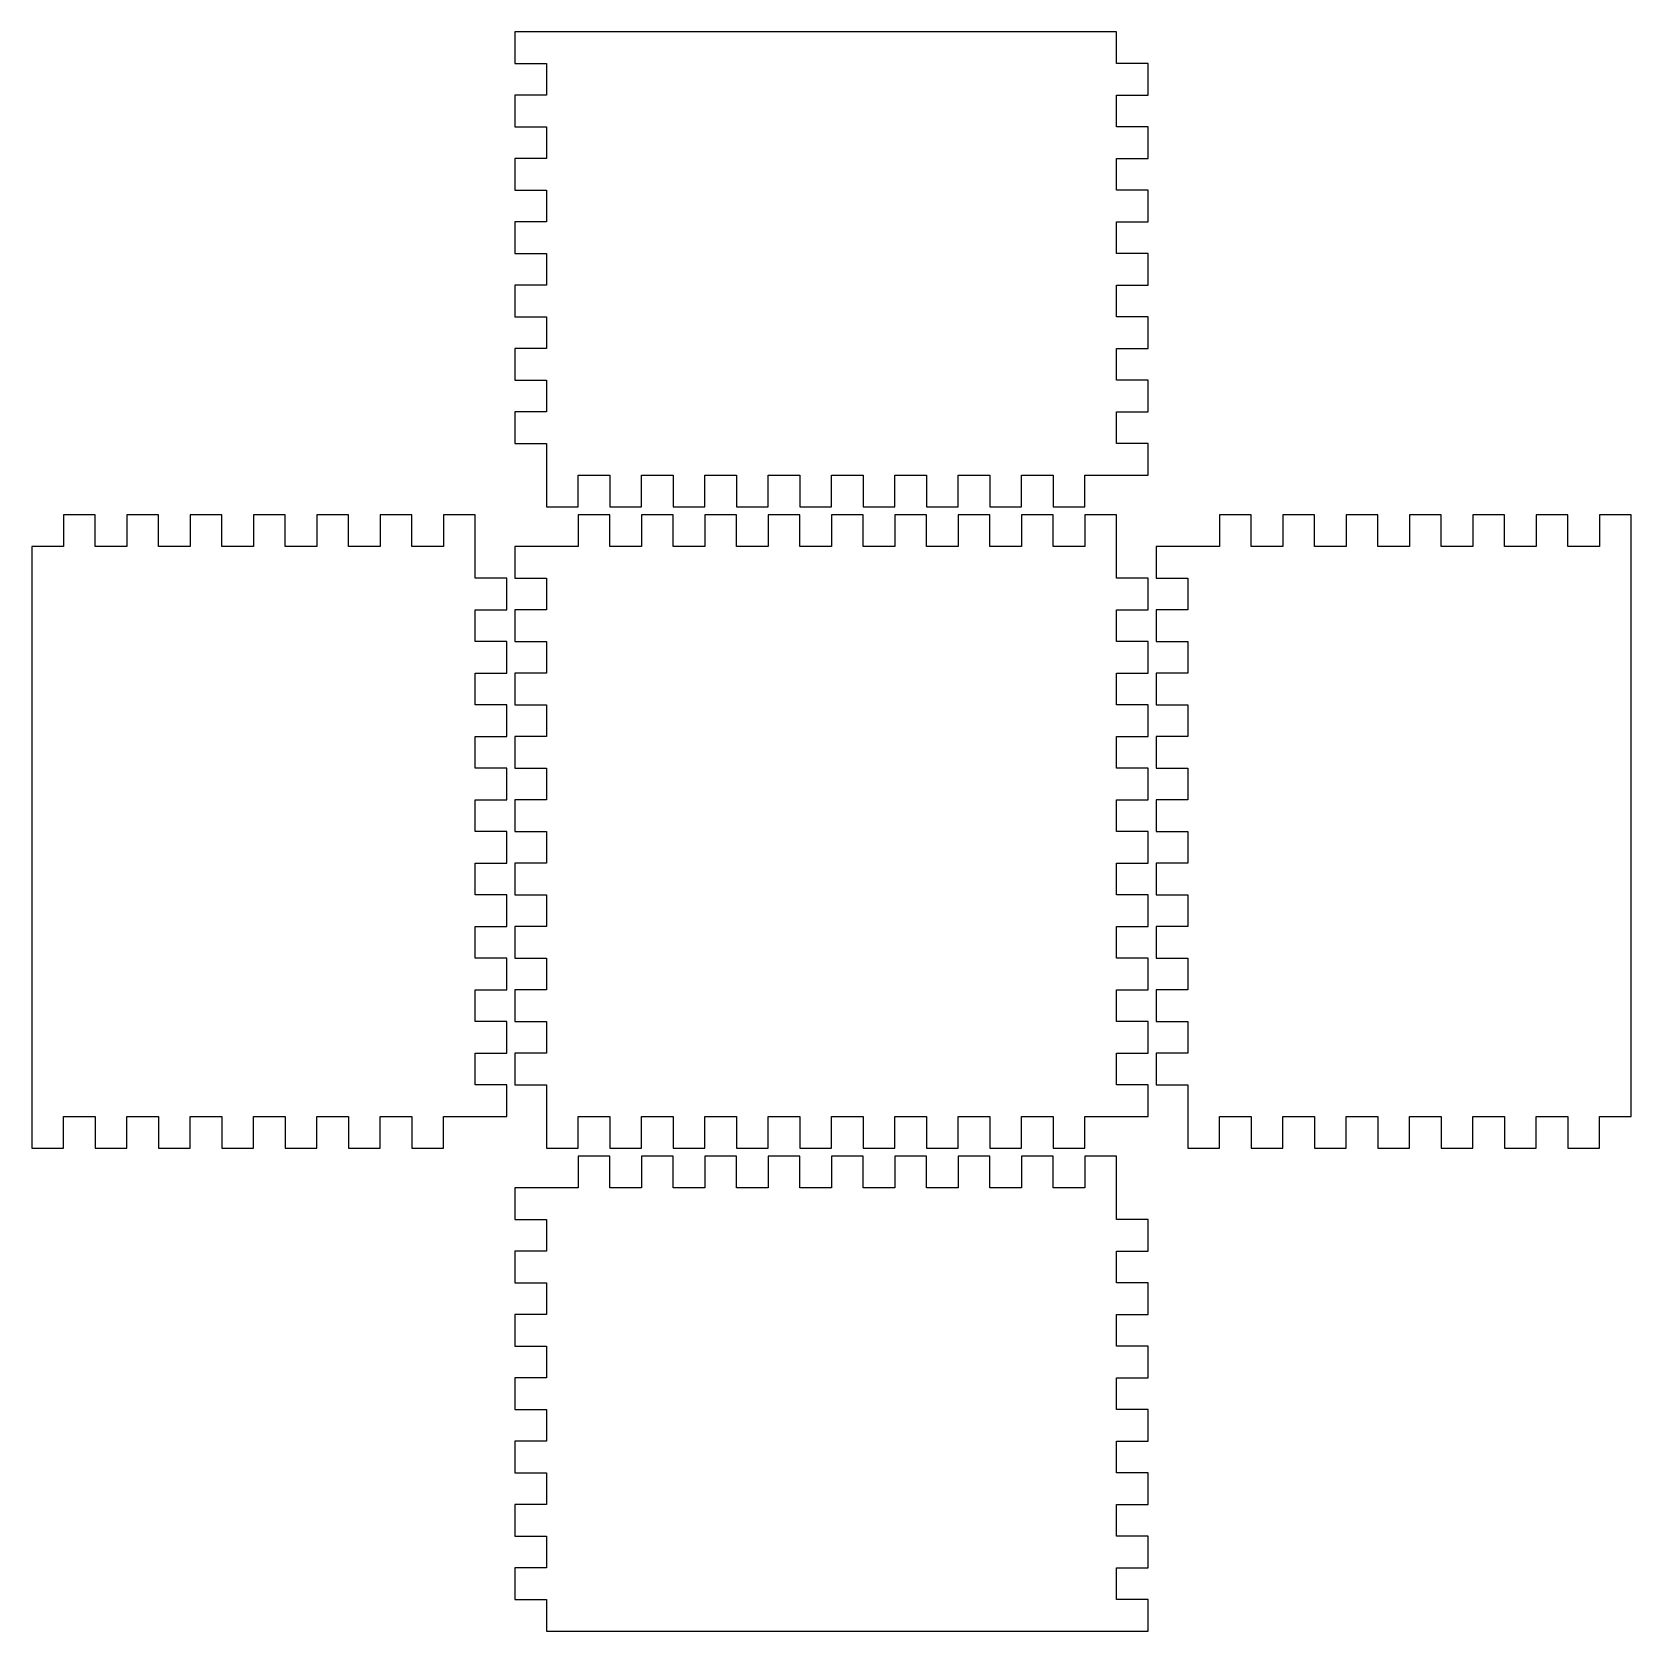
# Model space of a CAD drawing. Header units: metres. Extents: x -65 to 137, y -65 to 137.
import ezdxf

# ---------------------------------------------------------------- set-up
doc = ezdxf.new("R2010")
doc.units = ezdxf.units.M

msp = doc.modelspace()

# ---------------------------------------------------------------- linework, layer by layer
for p, q in [((72, 137), (-4, 137)), ((-4, 137), (-4, 133)), ((72, 133), (72, 137)), ((-4, 133), (0, 133)), ((0, 133), (0, 129)), ((76, 133), (72, 133)), ((76, 129), (76, 133)), ((0, 129), (-4, 129)), ((-4, 129), (-4, 125)), ((72, 125), (72, 129)), ((72, 129), (76, 129)), ((-4, 125), (0, 125)), ((0, 125), (0, 121)), ((76, 125), (72, 125)), ((76, 121), (76, 125)), ((0, 121), (-4, 121)), ((-4, 121), (-4, 117)), ((72, 117), (72, 121)), ((72, 121), (76, 121)), ((-4, 117), (0, 117)), ((0, 117), (0, 113)), ((76, 117), (72, 117)), ((76, 113), (76, 117)), ((0, 113), (-4, 113)), ((-4, 113), (-4, 109)), ((72, 109), (72, 113)), ((72, 113), (76, 113)), ((-4, 109), (0, 109)), ((0, 109), (0, 105)), ((76, 109), (72, 109)), ((76, 105), (76, 109)), ((0, 105), (-4, 105)), ((-4, 105), (-4, 101)), ((72, 101), (72, 105)), ((72, 105), (76, 105)), ((-4, 101), (0, 101)), ((0, 101), (0, 97)), ((76, 101), (72, 101)), ((76, 97), (76, 101)), ((0, 97), (-4, 97)), ((-4, 97), (-4, 93)), ((72, 93), (72, 97)), ((72, 97), (76, 97)), ((-4, 93), (0, 93)), ((0, 93), (0, 89)), ((76, 93), (72, 93)), ((76, 89), (76, 93)), ((0, 89), (-4, 89)), ((-4, 89), (-4, 85)), ((72, 85), (72, 89)), ((72, 89), (76, 89)), ((-4, 85), (0, 85)), ((0, 85), (0, 77)), ((76, 85), (72, 85)), ((76, 81), (76, 85)), ((4, 81), (8, 81)), ((4, 77), (4, 81)), ((8, 81), (8, 77)), ((12, 77), (12, 81)), ((12, 81), (16, 81)), ((16, 81), (16, 77)), ((20, 77), (20, 81)), ((20, 81), (24, 81)), ((24, 81), (24, 77)), ((28, 77), (28, 81)), ((28, 81), (32, 81)), ((32, 81), (32, 77)), ((36, 77), (36, 81)), ((36, 81), (40, 81)), ((40, 81), (40, 77)), ((44, 77), (44, 81)), ((44, 81), (48, 81)), ((48, 81), (48, 77)), ((52, 77), (52, 81)), ((52, 81), (56, 81)), ((56, 81), (56, 77)), ((60, 77), (60, 81)), ((60, 81), (64, 81)), ((64, 81), (64, 77)), ((68, 77), (68, 81)), ((68, 81), (76, 81)), ((0, 77), (4, 77)), ((8, 77), (12, 77)), ((16, 77), (20, 77)), ((24, 77), (28, 77)), ((32, 77), (36, 77)), ((40, 77), (44, 77)), ((48, 77), (52, 77)), ((56, 77), (60, 77)), ((64, 77), (68, 77)), ((-57, 76), (-61, 76)), ((-61, 76), (-61, 72)), ((-57, 72), (-57, 76)), ((-49, 76), (-53, 76)), ((-53, 76), (-53, 72)), ((-49, 72), (-49, 76)), ((-41, 76), (-45, 76)), ((-45, 76), (-45, 72)), ((-41, 72), (-41, 76)), ((-33, 76), (-37, 76)), ((-37, 76), (-37, 72)), ((-33, 72), (-33, 76)), ((-25, 76), (-29, 76)), ((-29, 76), (-29, 72)), ((-25, 72), (-25, 76)), ((-17, 76), (-21, 76)), ((-21, 76), (-21, 72)), ((-17, 72), (-17, 76)), ((-9, 76), (-13, 76)), ((-13, 76), (-13, 72)), ((-9, 68), (-9, 76)), ((8, 76), (4, 76)), ((4, 76), (4, 72)), ((8, 72), (8, 76)), ((16, 76), (12, 76)), ((12, 76), (12, 72)), ((16, 72), (16, 76)), ((24, 76), (20, 76)), ((20, 76), (20, 72)), ((24, 72), (24, 76)), ((32, 76), (28, 76)), ((28, 76), (28, 72)), ((32, 72), (32, 76)), ((40, 76), (36, 76)), ((36, 76), (36, 72)), ((40, 72), (40, 76)), ((48, 76), (44, 76)), ((44, 76), (44, 72)), ((48, 72), (48, 76)), ((56, 76), (52, 76)), ((52, 76), (52, 72)), ((56, 72), (56, 76)), ((64, 76), (60, 76)), ((60, 76), (60, 72)), ((64, 72), (64, 76)), ((72, 76), (68, 76)), ((68, 76), (68, 72)), ((72, 68), (72, 76)), ((89, 76), (85, 76)), ((85, 76), (85, 72)), ((89, 72), (89, 76)), ((97, 76), (93, 76)), ((93, 76), (93, 72)), ((97, 72), (97, 76)), ((105, 76), (101, 76)), ((101, 76), (101, 72)), ((105, 72), (105, 76)), ((113, 76), (109, 76)), ((109, 76), (109, 72)), ((113, 72), (113, 76)), ((121, 76), (117, 76)), ((117, 76), (117, 72)), ((121, 72), (121, 76)), ((129, 76), (125, 76)), ((125, 76), (125, 72)), ((129, 72), (129, 76)), ((137, 76), (133, 76)), ((133, 76), (133, 72)), ((137, 0), (137, 76)), ((-61, 72), (-65, 72)), ((-65, 72), (-65, -4)), ((-53, 72), (-57, 72)), ((-45, 72), (-49, 72)), ((-37, 72), (-41, 72)), ((-29, 72), (-33, 72)), ((-21, 72), (-25, 72)), ((-13, 72), (-17, 72)), ((4, 72), (-4, 72)), ((-4, 72), (-4, 68)), ((12, 72), (8, 72)), ((20, 72), (16, 72)), ((28, 72), (24, 72)), ((36, 72), (32, 72)), ((44, 72), (40, 72)), ((52, 72), (48, 72)), ((60, 72), (56, 72)), ((68, 72), (64, 72)), ((85, 72), (77, 72)), ((77, 72), (77, 68)), ((93, 72), (89, 72)), ((101, 72), (97, 72)), ((109, 72), (105, 72)), ((117, 72), (113, 72)), ((125, 72), (121, 72)), ((133, 72), (129, 72)), ((-5, 68), (-9, 68)), ((-5, 64), (-5, 68)), ((-4, 68), (0, 68)), ((0, 68), (0, 64)), ((76, 68), (72, 68)), ((76, 64), (76, 68)), ((77, 68), (81, 68)), ((81, 68), (81, 64)), ((-9, 60), (-9, 64)), ((-9, 64), (-5, 64)), ((0, 64), (-4, 64)), ((-4, 64), (-4, 60)), ((72, 60), (72, 64)), ((72, 64), (76, 64)), ((81, 64), (77, 64)), ((77, 64), (77, 60)), ((-5, 60), (-9, 60)), ((-5, 56), (-5, 60)), ((-4, 60), (0, 60)), ((0, 60), (0, 56)), ((76, 60), (72, 60)), ((76, 56), (76, 60)), ((77, 60), (81, 60)), ((81, 60), (81, 56)), ((-9, 52), (-9, 56)), ((-9, 56), (-5, 56)), ((0, 56), (-4, 56)), ((-4, 56), (-4, 52)), ((72, 52), (72, 56)), ((72, 56), (76, 56)), ((81, 56), (77, 56)), ((77, 56), (77, 52)), ((-5, 52), (-9, 52)), ((-5, 48), (-5, 52)), ((-4, 52), (0, 52)), ((0, 52), (0, 48)), ((76, 52), (72, 52)), ((76, 48), (76, 52)), ((77, 52), (81, 52)), ((81, 52), (81, 48)), ((-9, 44), (-9, 48)), ((-9, 48), (-5, 48)), ((0, 48), (-4, 48)), ((-4, 48), (-4, 44)), ((72, 44), (72, 48)), ((72, 48), (76, 48)), ((81, 48), (77, 48)), ((77, 48), (77, 44)), ((-5, 44), (-9, 44)), ((-5, 40), (-5, 44)), ((-4, 44), (0, 44)), ((0, 44), (0, 40)), ((76, 44), (72, 44)), ((76, 40), (76, 44)), ((77, 44), (81, 44)), ((81, 44), (81, 40)), ((-9, 36), (-9, 40)), ((-9, 40), (-5, 40)), ((0, 40), (-4, 40)), ((-4, 40), (-4, 36)), ((72, 36), (72, 40)), ((72, 40), (76, 40)), ((81, 40), (77, 40)), ((77, 40), (77, 36)), ((-5, 36), (-9, 36)), ((-5, 32), (-5, 36)), ((-4, 36), (0, 36)), ((0, 36), (0, 32)), ((76, 36), (72, 36)), ((76, 32), (76, 36)), ((77, 36), (81, 36)), ((81, 36), (81, 32)), ((-9, 28), (-9, 32)), ((-9, 32), (-5, 32)), ((0, 32), (-4, 32)), ((-4, 32), (-4, 28)), ((72, 28), (72, 32)), ((72, 32), (76, 32)), ((81, 32), (77, 32)), ((77, 32), (77, 28)), ((-5, 28), (-9, 28)), ((-5, 24), (-5, 28)), ((-4, 28), (0, 28)), ((0, 28), (0, 24)), ((76, 28), (72, 28)), ((76, 24), (76, 28)), ((77, 28), (81, 28)), ((81, 28), (81, 24)), ((-9, 20), (-9, 24)), ((-9, 24), (-5, 24)), ((0, 24), (-4, 24)), ((-4, 24), (-4, 20)), ((72, 20), (72, 24)), ((72, 24), (76, 24)), ((81, 24), (77, 24)), ((77, 24), (77, 20)), ((-5, 20), (-9, 20)), ((-5, 16), (-5, 20)), ((-4, 20), (0, 20)), ((0, 20), (0, 16)), ((76, 20), (72, 20)), ((76, 16), (76, 20)), ((77, 20), (81, 20)), ((81, 20), (81, 16)), ((-9, 12), (-9, 16)), ((-9, 16), (-5, 16)), ((0, 16), (-4, 16)), ((-4, 16), (-4, 12)), ((72, 12), (72, 16)), ((72, 16), (76, 16)), ((81, 16), (77, 16)), ((77, 16), (77, 12)), ((-5, 12), (-9, 12)), ((-5, 8), (-5, 12)), ((-4, 12), (0, 12)), ((0, 12), (0, 8)), ((76, 12), (72, 12)), ((76, 8), (76, 12)), ((77, 12), (81, 12)), ((81, 12), (81, 8)), ((-9, 4), (-9, 8)), ((-9, 8), (-5, 8)), ((0, 8), (-4, 8)), ((-4, 8), (-4, 4)), ((72, 4), (72, 8)), ((72, 8), (76, 8)), ((81, 8), (77, 8)), ((77, 8), (77, 4)), ((-5, 4), (-9, 4)), ((-5, 0), (-5, 4)), ((-4, 4), (0, 4)), ((0, 4), (0, -4)), ((76, 4), (72, 4)), ((76, 0), (76, 4)), ((77, 4), (81, 4)), ((81, 4), (81, -4)), ((-61, 0), (-57, 0)), ((-61, -4), (-61, 0)), ((-57, 0), (-57, -4)), ((-53, -4), (-53, 0)), ((-53, 0), (-49, 0)), ((-49, 0), (-49, -4)), ((-45, -4), (-45, 0)), ((-45, 0), (-41, 0)), ((-41, 0), (-41, -4)), ((-37, -4), (-37, 0)), ((-37, 0), (-33, 0)), ((-33, 0), (-33, -4)), ((-29, -4), (-29, 0)), ((-29, 0), (-25, 0)), ((-25, 0), (-25, -4)), ((-21, -4), (-21, 0)), ((-21, 0), (-17, 0)), ((-17, 0), (-17, -4)), ((-13, -4), (-13, 0)), ((-13, 0), (-5, 0)), ((4, 0), (8, 0)), ((4, -4), (4, 0)), ((8, 0), (8, -4)), ((12, -4), (12, 0)), ((12, 0), (16, 0)), ((16, 0), (16, -4)), ((20, -4), (20, 0)), ((20, 0), (24, 0)), ((24, 0), (24, -4)), ((28, -4), (28, 0)), ((28, 0), (32, 0)), ((32, 0), (32, -4)), ((36, -4), (36, 0)), ((36, 0), (40, 0)), ((40, 0), (40, -4)), ((44, -4), (44, 0)), ((44, 0), (48, 0)), ((48, 0), (48, -4)), ((52, -4), (52, 0)), ((52, 0), (56, 0)), ((56, 0), (56, -4)), ((60, -4), (60, 0)), ((60, 0), (64, 0)), ((64, 0), (64, -4)), ((68, -4), (68, 0)), ((68, 0), (76, 0)), ((85, 0), (89, 0)), ((85, -4), (85, 0)), ((89, 0), (89, -4)), ((93, -4), (93, 0)), ((93, 0), (97, 0)), ((97, 0), (97, -4)), ((101, -4), (101, 0)), ((101, 0), (105, 0)), ((105, 0), (105, -4)), ((109, -4), (109, 0)), ((109, 0), (113, 0)), ((113, 0), (113, -4)), ((117, -4), (117, 0)), ((117, 0), (121, 0)), ((121, 0), (121, -4)), ((125, -4), (125, 0)), ((125, 0), (129, 0)), ((129, 0), (129, -4)), ((133, -4), (133, 0)), ((133, 0), (137, 0)), ((-65, -4), (-61, -4)), ((-57, -4), (-53, -4)), ((-49, -4), (-45, -4)), ((-41, -4), (-37, -4)), ((-33, -4), (-29, -4)), ((-25, -4), (-21, -4)), ((-17, -4), (-13, -4)), ((0, -4), (4, -4)), ((8, -4), (12, -4)), ((16, -4), (20, -4)), ((24, -4), (28, -4)), ((32, -4), (36, -4)), ((40, -4), (44, -4)), ((48, -4), (52, -4)), ((56, -4), (60, -4)), ((64, -4), (68, -4)), ((81, -4), (85, -4)), ((89, -4), (93, -4)), ((97, -4), (101, -4)), ((105, -4), (109, -4)), ((113, -4), (117, -4)), ((121, -4), (125, -4)), ((129, -4), (133, -4)), ((8, -5), (4, -5)), ((4, -5), (4, -9)), ((8, -9), (8, -5)), ((16, -5), (12, -5)), ((12, -5), (12, -9)), ((16, -9), (16, -5)), ((24, -5), (20, -5)), ((20, -5), (20, -9)), ((24, -9), (24, -5)), ((32, -5), (28, -5)), ((28, -5), (28, -9)), ((32, -9), (32, -5)), ((40, -5), (36, -5)), ((36, -5), (36, -9)), ((40, -9), (40, -5)), ((48, -5), (44, -5)), ((44, -5), (44, -9)), ((48, -9), (48, -5)), ((56, -5), (52, -5)), ((52, -5), (52, -9)), ((56, -9), (56, -5)), ((64, -5), (60, -5)), ((60, -5), (60, -9)), ((64, -9), (64, -5)), ((72, -5), (68, -5)), ((68, -5), (68, -9)), ((72, -13), (72, -5)), ((4, -9), (-4, -9)), ((-4, -9), (-4, -13)), ((12, -9), (8, -9)), ((20, -9), (16, -9)), ((28, -9), (24, -9)), ((36, -9), (32, -9)), ((44, -9), (40, -9)), ((52, -9), (48, -9)), ((60, -9), (56, -9)), ((68, -9), (64, -9)), ((-4, -13), (0, -13)), ((0, -13), (0, -17)), ((76, -13), (72, -13)), ((76, -17), (76, -13)), ((0, -17), (-4, -17)), ((-4, -17), (-4, -21)), ((72, -21), (72, -17)), ((72, -17), (76, -17)), ((-4, -21), (0, -21)), ((0, -21), (0, -25)), ((76, -21), (72, -21)), ((76, -25), (76, -21)), ((0, -25), (-4, -25)), ((-4, -25), (-4, -29)), ((72, -29), (72, -25)), ((72, -25), (76, -25)), ((-4, -29), (0, -29)), ((0, -29), (0, -33)), ((76, -29), (72, -29)), ((76, -33), (76, -29)), ((0, -33), (-4, -33)), ((-4, -33), (-4, -37)), ((72, -37), (72, -33)), ((72, -33), (76, -33)), ((-4, -37), (0, -37)), ((0, -37), (0, -41)), ((76, -37), (72, -37)), ((76, -41), (76, -37)), ((0, -41), (-4, -41)), ((-4, -41), (-4, -45)), ((72, -45), (72, -41)), ((72, -41), (76, -41)), ((-4, -45), (0, -45)), ((0, -45), (0, -49)), ((76, -45), (72, -45)), ((76, -49), (76, -45)), ((0, -49), (-4, -49)), ((-4, -49), (-4, -53)), ((72, -53), (72, -49)), ((72, -49), (76, -49)), ((-4, -53), (0, -53)), ((0, -53), (0, -57)), ((76, -53), (72, -53)), ((76, -57), (76, -53)), ((0, -57), (-4, -57)), ((-4, -57), (-4, -61)), ((72, -61), (72, -57)), ((72, -57), (76, -57)), ((-4, -61), (0, -61)), ((0, -61), (0, -65)), ((76, -61), (72, -61)), ((76, -65), (76, -61)), ((0, -65), (76, -65))]:
    msp.add_line(p, q)

doc.saveas('drawing.dxf')
